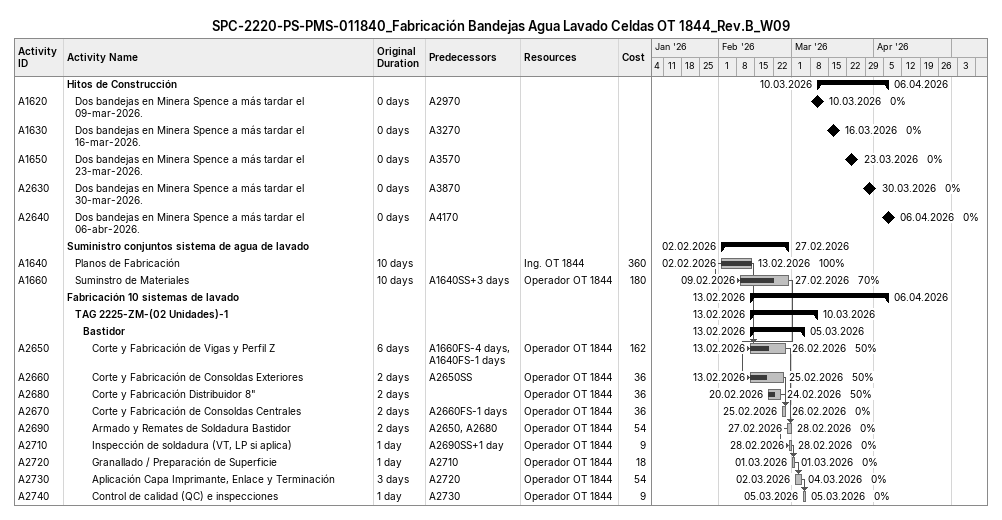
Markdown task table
SPC-2220-PS-PMS-011840_Fabricación Bandejas Agua Lavado Celdas OT 1844_Rev.B_W09

| ID | Level | Task | Original duration | Start | Finish | Predecessors | Resources | % complete | Cost |
|---|---|---|---|---|---|---|---|---|---|
|  | 1 | **Hitos de Construcción** |  | 2026-03-10 | 2026-04-06 |  |  |  |  |
| A1620 | 2 | Dos bandejas en Minera Spence a más tardar el 09-mar-2026. | 0d | 2026-03-10 | 2026-03-10 | A2970 |  | 0 |  |
| A1630 | 2 | Dos bandejas en Minera Spence a más tardar el 16-mar-2026. | 0d | 2026-03-16 | 2026-03-16 | A3270 |  | 0 |  |
| A1650 | 2 | Dos bandejas en Minera Spence a más tardar el 23-mar-2026. | 0d | 2026-03-23 | 2026-03-23 | A3570 |  | 0 |  |
| A2630 | 2 | Dos bandejas en Minera Spence a más tardar el 30-mar-2026. | 0d | 2026-03-30 | 2026-03-30 | A3870 |  | 0 |  |
| A2640 | 2 | Dos bandejas en Minera Spence a más tardar el 06-abr-2026. | 0d | 2026-04-06 | 2026-04-06 | A4170 |  | 0 |  |
|  | 1 | **Suministro conjuntos sistema de agua de lavado** |  | 2026-02-02 | 2026-02-27 |  |  |  |  |
| A1640 | 2 | Planos de Fabricación | 10d | 2026-02-02 | 2026-02-13 |  | Ing. OT 1844 | 100 | 360 |
| A1660 | 2 | Suminstro de Materiales | 10d | 2026-02-09 | 2026-02-27 | A1640SS+3d | Operador OT 1844 | 70 | 180 |
|  | 1 | **Fabricación 10 sistemas de lavado** |  | 2026-02-13 | 2026-04-06 |  |  |  |  |
|  | 2 | **TAG 2225-ZM-(02 Unidades)-1** |  | 2026-02-13 | 2026-03-10 |  |  |  |  |
|  | 3 | **Bastidor** |  | 2026-02-13 | 2026-03-05 |  |  |  |  |
| A2650 | 4 | Corte y Fabricación de Vigas y Perfil Z | 6d | 2026-02-13 | 2026-02-26 | A1660FS-4d, A1640FS-1d | Operador OT 1844 | 50 | 162 |
| A2660 | 4 | Corte y Fabricación de Consoldas Exteriores | 2d | 2026-02-13 | 2026-02-25 | A2650SS | Operador OT 1844 | 50 | 36 |
| A2680 | 4 | Corte y Fabricación Distribuidor 8" | 2d | 2026-02-20 | 2026-02-24 |  | Operador OT 1844 | 50 | 36 |
| A2670 | 4 | Corte y Fabricación de Consoldas Centrales | 2d | 2026-02-25 | 2026-02-26 | A2660FS-1d | Operador OT 1844 | 0 | 36 |
| A2690 | 4 | Armado y Remates de Soldadura Bastidor | 2d | 2026-02-27 | 2026-02-28 | A2650, A2680 | Operador OT 1844 | 0 | 54 |
| A2710 | 4 | Inspección de soldadura (VT, LP si aplica) | 1d | 2026-02-28 | 2026-02-28 | A2690SS+1d | Operador OT 1844 | 0 | 9 |
| A2720 | 4 | Granallado / Preparación de Superficie | 1d | 2026-03-01 | 2026-03-01 | A2710 | Operador OT 1844 | 0 | 18 |
| A2730 | 4 | Aplicación Capa Imprimante, Enlace y Terminación | 3d | 2026-03-02 | 2026-03-04 | A2720 | Operador OT 1844 | 0 | 54 |
| A2740 | 4 | Control de calidad (QC) e inspecciones | 1d | 2026-03-05 | 2026-03-05 | A2730 | Operador OT 1844 | 0 | 9 |
